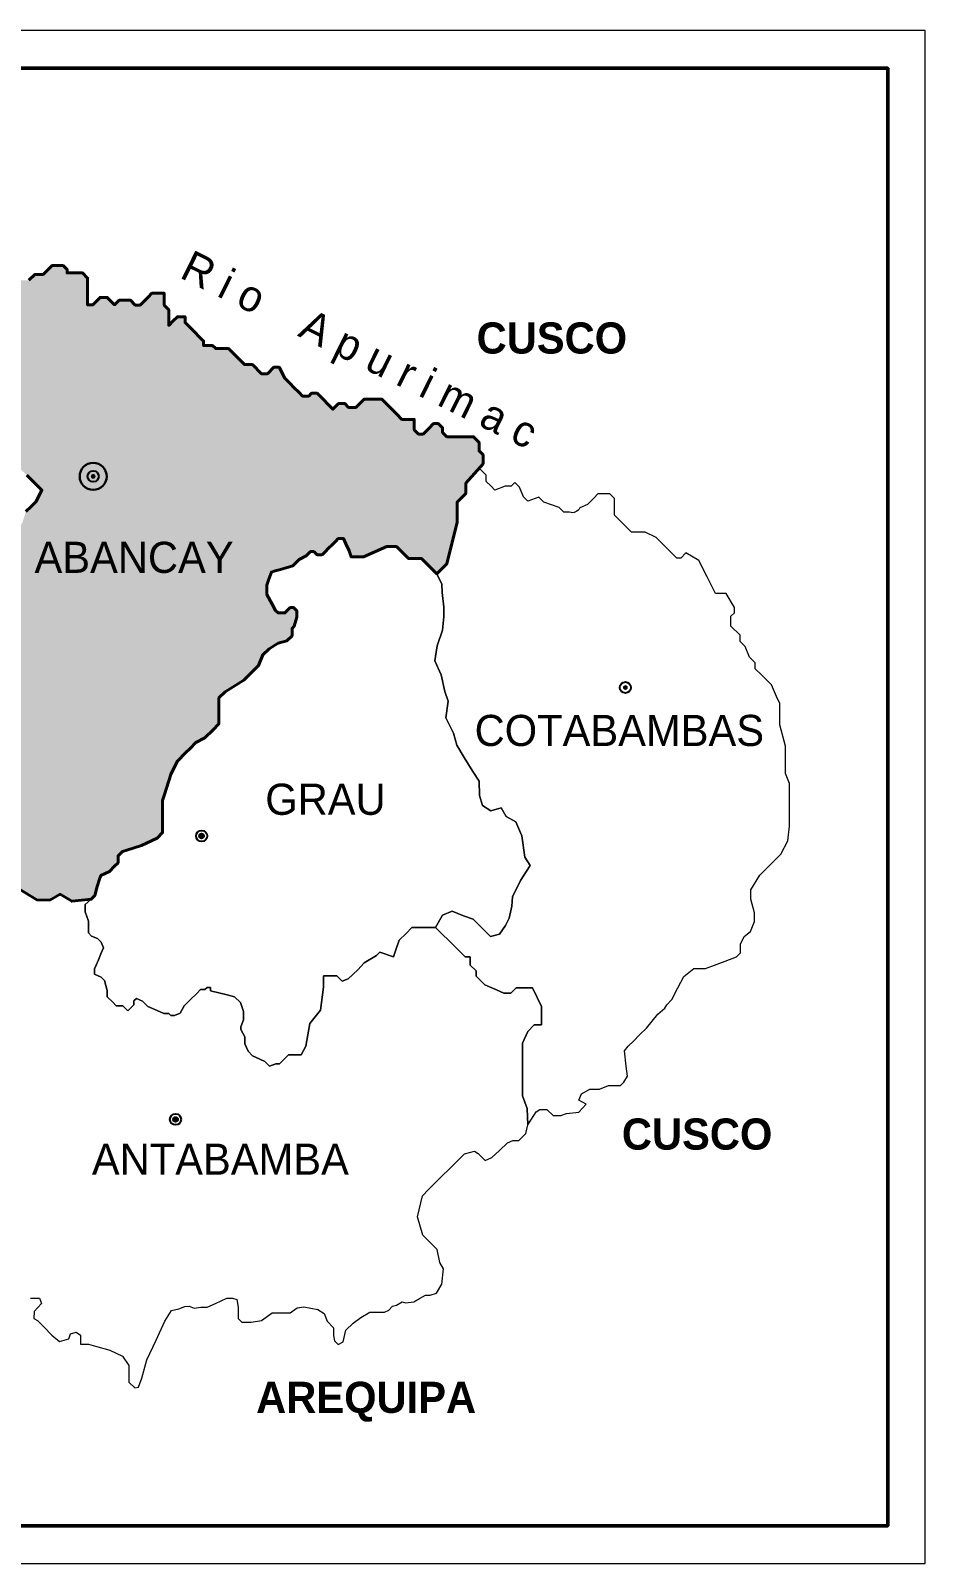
# Model space of a CAD drawing. Header units: metres. Extents: x 729055 to 735546, y 8489029 to 8491869.
# Drawn here: x 734501.67 to 734530.38, y 8489138.14 to 8489187.35 of the extents above; entities that cross this region are included whole.
import ezdxf

# ---------------------------------------------------------------- set-up
doc = ezdxf.new("R2010")
doc.units = ezdxf.units.M
doc.layers.add('05', color=5, linetype='Continuous')
for name, color, linetype, lineweight in [('5', 3, 'Continuous', 40), ('8', 250, 'Continuous', 50), ('Cap Prov', 7, 'Continuous', 20), ('Eléctricas', 30, 'Continuous', 20), ('GRILLAS', 7, 'Continuous', 0), ('MARCOS', 7, 'Continuous', 40), ('Sheet', 7, 'Continuous', 50)]:
    doc.layers.add(name, color=color, linetype=linetype, lineweight=lineweight)
doc.styles.get("Standard").update_dxf_attribs({"font": 'BELL.TTF'})

msp = doc.modelspace()

# ---------------------------------------------------------------- hatches: boundary and pattern name
for points in [[(734503.75, 8489173.035, 1), (734503.597, 8489173.035, 1)], [(734520.828, 8489166.257, 1), (734520.675, 8489166.257, 1)], [(734507.228, 8489161.491, 1), (734507.075, 8489161.491, 1)], [(734506.392, 8489152.39, 1), (734506.24, 8489152.39, 1)]]:
    msp.add_hatch(color=256).paths.add_polyline_path(points)
at = {"layer": '5', "lineweight": 30}
msp.add_hatch(color=256, dxfattribs=at).paths.add_polyline_path([(734504.034, 8489173.035, 1), (734503.313, 8489173.035, 1)])
at = {"layer": 'Eléctricas', "linetype": 'Continuous', "lineweight": 0, "true_color": 0xff0000}
h = msp.add_hatch(dxfattribs=at)
h.set_pattern_fill('DOTS', color=1, scale=0.165786, style=0)
h.set_pattern_definition([(0, (176.4034, 56.19203), (0.13159295927, 0.263185918539), [0, -0.263185918539])])
h.paths.add_polyline_path([(734515.631, 8489172.483), (734515.631, 8489172.817), (734516.186, 8489173.443), (734516.186, 8489173.728), (734516.059, 8489173.855), (734516.059, 8489174.125), (734515.879, 8489174.306), (734515.555, 8489174.306), (734515.31, 8489174.306), (734515.025, 8489174.306), (734514.885, 8489174.446), (734514.885, 8489174.596), (734514.748, 8489174.733), (734514.598, 8489174.733), (734514.442, 8489174.577), (734514.258, 8489174.393), (734514.113, 8489174.393), (734513.979, 8489174.527), (734513.979, 8489174.727), (734513.979, 8489174.866), (734513.801, 8489174.866), (734513.583, 8489174.866), (734513.404, 8489175.045), (734513.226, 8489175.223), (734513.104, 8489175.345), (734512.931, 8489175.518), (734512.641, 8489175.518), (734512.373, 8489175.518), (734512.211, 8489175.357), (734512.105, 8489175.251), (734511.871, 8489175.251), (734511.749, 8489175.373), (734511.548, 8489175.373), (734511.368, 8489175.193), (734511.217, 8489175.344), (734511.05, 8489175.511), (734510.857, 8489175.705), (734510.681, 8489175.705), (734510.589, 8489175.613), (734510.393, 8489175.613), (734510.271, 8489175.735), (734510.115, 8489175.891), (734509.992, 8489176.014), (734509.819, 8489176.187), (734509.641, 8489176.538), (734509.467, 8489176.538), (734509.262, 8489176.333), (734509.074, 8489176.333), (734508.782, 8489176.624), (734508.531, 8489176.624), (734508.018, 8489177.137), (734507.85, 8489177.137), (734507.605, 8489177.137), (734507.505, 8489177.237), (734507.215, 8489177.237), (734507.215, 8489177.382), (734507.064, 8489177.532), (734506.942, 8489177.655), (734506.813, 8489177.783), (734506.624, 8489177.973), (734506.624, 8489178.162), (734506.378, 8489178.162), (734506.245, 8489178.029), (734506.1, 8489177.884), (734506.1, 8489178.106), (734506.1, 8489178.385), (734505.955, 8489178.53), (734505.955, 8489178.708), (734505.955, 8489178.913), (734505.721, 8489178.913), (734505.56, 8489178.913), (734505.437, 8489178.79), (734505.326, 8489178.679), (734505.185, 8489178.538), (734505.026, 8489178.538), (734504.873, 8489178.691), (734504.65, 8489178.691), (734504.511, 8489178.691), (734504.363, 8489178.544), (734504.251, 8489178.655), (734504.126, 8489178.781), (734503.897, 8489178.781), (734503.769, 8489178.652), (734503.658, 8489178.541), (734503.496, 8489178.541), (734503.496, 8489178.686), (734503.496, 8489178.831), (734503.496, 8489178.998), (734503.496, 8489179.187), (734503.496, 8489179.404), (734503.334, 8489179.566), (734503.145, 8489179.566), (734502.835, 8489179.566), (734502.835, 8489179.68), (734502.71, 8489179.806), (734502.493, 8489179.806), (734502.354, 8489179.806), (734502.214, 8489179.667), (734502.07, 8489179.522), (734501.802, 8489179.522), (734501.612, 8489179.332), (734501.356, 8489179.332), (734501.033, 8489179.332), (734500.876, 8489179.332), (734500.876, 8489179.165), (734500.62, 8489179.165), (734500.442, 8489178.987), (734500.442, 8489178.683), (734500.221, 8489178.683), (734500.04, 8489178.502), (734499.878, 8489178.502), (734499.824, 8489178.671), (734499.585, 8489178.841), (734499.326, 8489178.839), (734499.184, 8489178.79), (734499.132, 8489178.63), (734499.165, 8489178.435), (734499.048, 8489178.174), (734498.914, 8489178.141), (734498.768, 8489177.982), (734498.681, 8489177.828), (734498.46, 8489177.671), (734498.245, 8489177.653), (734498.044, 8489177.647), (734497.758, 8489177.654), (734497.497, 8489177.757), (734497.17, 8489177.836), (734497.036, 8489177.97), (734496.976, 8489178.132), (734496.914, 8489178.29), (734496.82, 8489178.425), (734496.688, 8489178.491), (734496.579, 8489178.637), (734496.407, 8489178.622), (734496.327, 8489178.575), (734496.205, 8489178.474), (734496.093, 8489178.332), (734495.935, 8489178.302), (734495.935, 8489178.084), (734495.935, 8489177.924), (734496.098, 8489177.761), (734496.195, 8489177.664), (734496.455, 8489177.564), (734496.665, 8489177.564), (734496.85, 8489177.564), (734497.009, 8489177.404), (734497.118, 8489177.295), (734497.118, 8489177.119), (734497.118, 8489176.935), (734497.232, 8489176.821), (734497.358, 8489176.695), (734497.588, 8489176.465), (734497.748, 8489176.305), (734497.992, 8489176.197), (734498.151, 8489176.197), (734498.353, 8489176.197), (734498.68, 8489176.004), (734498.752, 8489175.932), (734499.05, 8489175.932), (734499.268, 8489175.932), (734499.492, 8489175.708), (734499.629, 8489175.391), (734499.707, 8489175.21), (734499.707, 8489175.056), (734499.822, 8489174.72), (734499.94, 8489174.603), (734500.04, 8489174.502), (734500.162, 8489174.624), (734500.267, 8489174.624), (734500.351, 8489174.624), (734500.462, 8489174.513), (734500.582, 8489174.019), (734500.622, 8489173.853), (734500.821, 8489173.654), (734501.237, 8489173.381), (734501.547, 8489173.071), (734501.908, 8489172.71), (734502.026, 8489172.592), (734501.833, 8489172.224), (734501.669, 8489172.06), (734501.514, 8489171.905), (734501.405, 8489171.561), (734501.203, 8489171.209), (734500.876, 8489171.058), (734500.664, 8489170.96), (734500.003, 8489170.873), (734499.742, 8489170.873), (734499.18, 8489170.63), (734498.339, 8489170.139), (734498.075, 8489169.875), (734497.991, 8489169.791), (734497.659, 8489169.791), (734497.391, 8489169.653), (734497.114, 8489169.51), (734496.759, 8489169.328), (734496.574, 8489169.143), (734496.442, 8489168.847), (734496.442, 8489168.655), (734496.346, 8489168.558), (734496.81, 8489168.094), (734497.259, 8489167.644), (734497.698, 8489167.392), (734498.029, 8489167.187), (734498.472, 8489166.517), (734498.872, 8489166.227), (734499.072, 8489166.365), (734499.35, 8489166.375), (734499.601, 8489166.04), (734499.732, 8489165.408), (734499.732, 8489164.658), (734499.586, 8489164.149), (734500.172, 8489163.479), (734500.122, 8489163.003), (734500.212, 8489162.428), (734500.067, 8489162.05), (734500.022, 8489161.54), (734500.622, 8489160.333), (734500.962, 8489160.191), (734501.288, 8489159.794), (734501.862, 8489159.441), (734502.283, 8489159.434), (734502.613, 8489159.622), (734502.985, 8489159.396), (734503.613, 8489159.46), (734503.728, 8489159.581), (734503.797, 8489159.866), (734503.873, 8489160.101), (734503.923, 8489160.227), (734504.192, 8489160.347), (734504.362, 8489160.517), (734504.474, 8489160.629), (734504.474, 8489160.855), (734504.613, 8489160.994), (734504.755, 8489161.038), (734505.219, 8489161.181), (734505.725, 8489161.424), (734505.903, 8489161.601), (734505.903, 8489161.738), (734505.903, 8489161.922), (734505.903, 8489162.221), (734505.903, 8489162.632), (734505.963, 8489162.821), (734506.168, 8489163.461), (734506.364, 8489163.885), (734506.646, 8489164.167), (734506.783, 8489164.304), (734506.967, 8489164.488), (734507.26, 8489164.644), (734507.509, 8489164.893), (734507.71, 8489165.094), (734507.71, 8489165.353), (734507.71, 8489165.667), (734507.71, 8489165.925), (734507.908, 8489166.123), (734508.51, 8489166.496), (734508.98, 8489166.965), (734509.12, 8489167.302), (734509.321, 8489167.503), (734509.607, 8489167.68), (734509.892, 8489167.757), (734510.054, 8489167.919), (734510.054, 8489168.014), (734510.054, 8489168.154), (734510.126, 8489168.226), (734510.21, 8489168.519), (734510.21, 8489168.719), (734510.105, 8489168.824), (734509.998, 8489168.824), (734509.913, 8489168.738), (734509.826, 8489168.651), (734509.73, 8489168.651), (734509.611, 8489168.651), (734509.527, 8489168.735), (734509.416, 8489168.934), (734509.247, 8489169.239), (734509.247, 8489169.402), (734509.247, 8489169.544), (734509.314, 8489169.736), (734509.393, 8489169.963), (734509.513, 8489169.999), (734509.682, 8489170.049), (734510.082, 8489170.168), (734510.15, 8489170.237), (734510.283, 8489170.37), (734510.511, 8489170.482), (734510.651, 8489170.622), (734510.753, 8489170.622), (734510.856, 8489170.519), (734511.019, 8489170.519), (734511.115, 8489170.615), (734511.227, 8489170.727), (734511.343, 8489170.843), (734511.449, 8489170.949), (734511.538, 8489171.038), (734511.711, 8489171.038), (734511.783, 8489170.874), (734511.885, 8489170.642), (734511.954, 8489170.449), (734512.344, 8489170.449), (734513.096, 8489170.783), (734513.403, 8489170.783), (734513.793, 8489170.394), (734514.211, 8489170.394), (734514.434, 8489170.171), (734514.697, 8489169.908), (734515.017, 8489170.228), (734515.352, 8489171.564), (734515.352, 8489172.205)])

# ---------------------------------------------------------------- linework, layer by layer
for centre, radius in [((734503.674, 8489173.035), 0.178), ((734520.752, 8489166.257), 0.178), ((734507.152, 8489161.491), 0.178), ((734507.152, 8489161.491), 0.0762), ((734506.316, 8489152.39), 0.178), ((734506.316, 8489152.39), 0.0762)]:
    msp.add_circle(centre, radius)
at = {"layer": '5', "lineweight": 30}
msp.add_circle((734503.674, 8489173.035), 0.434, dxfattribs=at)
at = {"layer": 'Cap Prov', "color": 0, "lineweight": 40}
for p, q in [((734514.707, 8489167.593), (734514.707, 8489167.593)), ((734516.429, 8489162.295), (734516.429, 8489162.295)), ((734515.061, 8489158.152), (734515.061, 8489158.152)), ((734516.426, 8489158.262), (734516.426, 8489158.262))]:
    msp.add_line(p, q, dxfattribs=at)
at = {"layer": 'Cap Prov', "lineweight": 40}
for points in [[(734501.288, 8489159.794), (734501.862, 8489159.441), (734502.283, 8489159.434), (734502.613, 8489159.622), (734502.985, 8489159.396), (734503.613, 8489159.46), (734503.728, 8489159.581), (734503.797, 8489159.866), (734503.873, 8489160.101), (734503.923, 8489160.227), (734504.192, 8489160.347), (734504.362, 8489160.517), (734504.474, 8489160.629), (734504.474, 8489160.855), (734504.613, 8489160.994), (734504.755, 8489161.038), (734505.219, 8489161.181), (734505.725, 8489161.424), (734505.903, 8489161.601), (734505.903, 8489161.738), (734505.903, 8489161.922), (734505.903, 8489162.221), (734505.903, 8489162.632), (734505.963, 8489162.821), (734506.168, 8489163.461), (734506.364, 8489163.885), (734506.646, 8489164.167), (734506.783, 8489164.304), (734506.967, 8489164.488), (734507.26, 8489164.644), (734507.509, 8489164.893), (734507.71, 8489165.094), (734507.71, 8489165.353), (734507.71, 8489165.667), (734507.71, 8489165.925), (734507.908, 8489166.123), (734508.51, 8489166.496), (734508.98, 8489166.965), (734509.12, 8489167.302), (734509.321, 8489167.503), (734509.607, 8489167.68), (734509.892, 8489167.757), (734510.054, 8489167.919), (734510.054, 8489168.014), (734510.054, 8489168.154), (734510.126, 8489168.226), (734510.21, 8489168.519), (734510.21, 8489168.719), (734510.105, 8489168.824), (734509.998, 8489168.824), (734509.913, 8489168.738), (734509.826, 8489168.651), (734509.73, 8489168.651), (734509.611, 8489168.651), (734509.527, 8489168.735), (734509.416, 8489168.934), (734509.247, 8489169.239), (734509.247, 8489169.402), (734509.247, 8489169.544), (734509.314, 8489169.736), (734509.393, 8489169.963), (734509.513, 8489169.999), (734509.682, 8489170.049), (734510.082, 8489170.168), (734510.15, 8489170.237), (734510.283, 8489170.37), (734510.511, 8489170.482), (734510.651, 8489170.622), (734510.753, 8489170.622), (734510.856, 8489170.519), (734511.019, 8489170.519), (734511.115, 8489170.615), (734511.227, 8489170.727), (734511.343, 8489170.843), (734511.449, 8489170.949), (734511.538, 8489171.038), (734511.711, 8489171.038), (734511.783, 8489170.874), (734511.885, 8489170.642), (734511.954, 8489170.449), (734512.344, 8489170.449), (734513.096, 8489170.783), (734513.403, 8489170.783), (734513.793, 8489170.394), (734514.211, 8489170.394), (734514.434, 8489170.171), (734514.697, 8489169.908), (734515.017, 8489170.228), (734515.352, 8489171.564), (734515.352, 8489172.205), (734515.631, 8489172.483), (734515.631, 8489172.817), (734516.186, 8489173.443), (734516.186, 8489173.728), (734516.059, 8489173.855), (734516.059, 8489174.125), (734515.879, 8489174.306), (734515.555, 8489174.306), (734515.31, 8489174.306), (734515.025, 8489174.306), (734514.885, 8489174.446), (734514.885, 8489174.596), (734514.748, 8489174.733), (734514.598, 8489174.733), (734514.442, 8489174.577), (734514.258, 8489174.393), (734514.113, 8489174.393), (734513.979, 8489174.527), (734513.979, 8489174.727), (734513.979, 8489174.866), (734513.801, 8489174.866), (734513.583, 8489174.866), (734513.404, 8489175.045), (734513.226, 8489175.223), (734513.104, 8489175.345), (734512.931, 8489175.518), (734512.641, 8489175.518), (734512.373, 8489175.518), (734512.211, 8489175.357), (734512.105, 8489175.251), (734511.871, 8489175.251), (734511.749, 8489175.373), (734511.548, 8489175.373), (734511.368, 8489175.193), (734511.217, 8489175.344), (734511.05, 8489175.511), (734510.857, 8489175.705), (734510.681, 8489175.705), (734510.589, 8489175.613), (734510.393, 8489175.613), (734510.271, 8489175.735), (734510.115, 8489175.891), (734509.992, 8489176.014), (734509.819, 8489176.187), (734509.641, 8489176.538), (734509.467, 8489176.538), (734509.262, 8489176.333), (734509.074, 8489176.333), (734508.782, 8489176.624), (734508.531, 8489176.624), (734508.018, 8489177.137), (734507.85, 8489177.137), (734507.605, 8489177.137), (734507.505, 8489177.237), (734507.215, 8489177.237), (734507.215, 8489177.382), (734507.064, 8489177.532), (734506.942, 8489177.655), (734506.813, 8489177.783), (734506.624, 8489177.973), (734506.624, 8489178.162), (734506.378, 8489178.162), (734506.245, 8489178.029), (734506.1, 8489177.884), (734506.1, 8489178.106), (734506.1, 8489178.385), (734505.955, 8489178.53), (734505.955, 8489178.708), (734505.955, 8489178.913), (734505.721, 8489178.913), (734505.56, 8489178.913), (734505.437, 8489178.79), (734505.326, 8489178.679), (734505.185, 8489178.538), (734505.026, 8489178.538), (734504.873, 8489178.691), (734504.65, 8489178.691), (734504.511, 8489178.691), (734504.363, 8489178.544), (734504.251, 8489178.655), (734504.126, 8489178.781), (734503.897, 8489178.781), (734503.769, 8489178.652), (734503.658, 8489178.541), (734503.496, 8489178.541), (734503.496, 8489178.686), (734503.496, 8489178.831), (734503.496, 8489178.998), (734503.496, 8489179.187), (734503.496, 8489179.404), (734503.334, 8489179.566), (734503.145, 8489179.566), (734502.835, 8489179.566), (734502.835, 8489179.68), (734502.71, 8489179.806), (734502.493, 8489179.806), (734502.354, 8489179.806), (734502.214, 8489179.667), (734502.07, 8489179.522), (734501.802, 8489179.522), (734501.612, 8489179.332)], [(734501.547, 8489173.071), (734501.908, 8489172.71), (734502.026, 8489172.592), (734501.833, 8489172.224), (734501.669, 8489172.06), (734501.514, 8489171.905)]]:
    msp.add_lwpolyline(points, dxfattribs=at)
at = {"layer": 'Cap Prov'}
for points in [[(734501.514, 8489171.905), (734501.669, 8489172.06), (734501.833, 8489172.224), (734502.026, 8489172.592), (734501.908, 8489172.71), (734501.547, 8489173.071)], [(734501.663, 8489146.648), (734501.953, 8489146.648), (734502.019, 8489146.481), (734501.782, 8489146.225), (734501.764, 8489146), (734501.884, 8489145.933), (734502.09, 8489145.727), (734502.352, 8489145.465), (734502.589, 8489145.263), (734502.889, 8489145.342), (734502.946, 8489145.511), (734503.13, 8489145.557), (734503.269, 8489145.468), (734503.269, 8489145.178), (734503.521, 8489145.178), (734503.749, 8489145.111), (734504.206, 8489144.977), (734504.618, 8489144.788), (734504.821, 8489144.487), (734504.818, 8489143.958), (734505.015, 8489143.77), (734505.132, 8489143.796), (734505.233, 8489144.083), (734505.4, 8489144.67), (734505.691, 8489145.307), (734505.968, 8489145.913), (734506.191, 8489146.26), (734506.419, 8489146.304), (734506.619, 8489146.382), (734506.757, 8489146.395), (734506.909, 8489146.335), (734507.133, 8489146.358), (734507.334, 8489146.358), (734507.601, 8489146.482), (734507.958, 8489146.65), (734508.147, 8489146.65), (734508.287, 8489146.611), (734508.326, 8489146.36), (734508.326, 8489146.003), (734508.448, 8489145.881), (734508.741, 8489145.881), (734509.073, 8489145.933), (734509.419, 8489146.177), (734509.992, 8489146.177), (734510.216, 8489146.346), (734510.433, 8489146.373), (734510.662, 8489146.334), (734510.88, 8489146.293), (734511.086, 8489146.159), (734511.178, 8489145.912), (734511.387, 8489145.703), (734511.387, 8489145.458), (734511.416, 8489145.281), (734511.535, 8489145.165), (734511.695, 8489145.246), (734511.777, 8489145.619), (734512.012, 8489145.853), (734512.265, 8489146.034), (734512.552, 8489146.202), (734513.023, 8489146.202), (734513.159, 8489146.266), (734513.277, 8489146.39), (734513.404, 8489146.423), (734513.586, 8489146.531), (734513.692, 8489146.499), (734513.966, 8489146.538), (734514.149, 8489146.644), (734514.339, 8489146.752), (734514.49, 8489146.746), (734514.687, 8489146.815), (734514.859, 8489147.101), (734514.91, 8489147.594), (734514.793, 8489147.792), (734514.712, 8489148.209), (734514.249, 8489148.672), (734514.085, 8489149.262), (734514.239, 8489149.941), (734514.439, 8489150.142), (734514.746, 8489150.448), (734515.22, 8489150.922), (734515.587, 8489151.29), (734515.915, 8489151.368), (734516.032, 8489151.3), (734516.256, 8489151.075), (734516.468, 8489151.165), (734516.717, 8489151.396), (734516.968, 8489151.642), (734517.141, 8489151.715), (734517.334, 8489151.715), (734517.423, 8489151.804), (734517.559, 8489151.941), (734517.616, 8489152.213), (734517.601, 8489152.74), (734517.449, 8489153.145), (734517.449, 8489153.551), (734517.449, 8489153.804), (734517.449, 8489154.209), (734517.449, 8489154.842), (734517.62, 8489155.215), (734517.829, 8489155.424), (734518.057, 8489155.424), (734518.057, 8489155.576), (734518.057, 8489156.019), (734517.766, 8489156.614), (734517.525, 8489156.614), (734517.247, 8489156.614), (734517.081, 8489156.449), (734516.848, 8489156.449), (734516.613, 8489156.551), (734516.242, 8489156.712), (734515.96, 8489156.994), (734515.96, 8489157.165), (734515.776, 8489157.348), (734515.776, 8489157.608), (734515.605, 8489157.608), (734515.479, 8489157.734), (734515.339, 8489157.874), (734515.061, 8489158.152), (734514.896, 8489158.317), (734514.663, 8489158.55), (734514.448, 8489158.55), (734514.144, 8489158.55), (734513.902, 8489158.55), (734513.712, 8489158.36), (734513.494, 8489158.141), (734513.386, 8489157.835), (734513.307, 8489157.612), (734512.876, 8489157.764), (734512.762, 8489157.65), (734512.371, 8489157.421), (734512.162, 8489157.191), (734511.857, 8489156.908), (734511.659, 8489156.827), (734511.49, 8489156.996), (734511.06, 8489156.996), (734511.06, 8489156.639), (734510.973, 8489155.902), (734510.63, 8489155.472), (734510.498, 8489154.743), (734510.348, 8489154.461), (734510.191, 8489154.461), (734509.938, 8489154.461), (734509.864, 8489154.386), (734509.778, 8489154.301), (734509.652, 8489154.175), (734509.536, 8489154.175), (734509.333, 8489154.101), (734509.182, 8489154.252), (734509.025, 8489154.324), (734508.783, 8489154.437), (734508.643, 8489154.577), (734508.54, 8489154.822), (734508.54, 8489155.04), (734508.411, 8489155.278), (734508.411, 8489155.36), (734508.493, 8489155.592), (734508.493, 8489155.858), (734508.398, 8489156.142), (734508.209, 8489156.331), (734507.968, 8489156.389), (734507.749, 8489156.441), (734507.435, 8489156.516), (734507.435, 8489156.628), (734507.329, 8489156.628), (734507.258, 8489156.557), (734507.114, 8489156.557), (734506.995, 8489156.438), (734506.804, 8489156.247), (734506.589, 8489156.032), (734506.46, 8489155.8), (734506.282, 8489155.726), (734506.167, 8489155.726), (734506.098, 8489155.794), (734505.937, 8489155.794), (734505.723, 8489155.889), (734505.43, 8489156.018), (734505.259, 8489156.189), (734505.06, 8489156.272), (734504.983, 8489156.195), (734504.983, 8489156.07), (734504.908, 8489155.995), (734504.789, 8489155.875), (734504.721, 8489155.943), (734504.625, 8489156.039), (734504.414, 8489156.039), (734504.301, 8489156.151), (734504.127, 8489156.325), (734504.127, 8489156.529), (734504.042, 8489156.846), (734503.929, 8489156.959), (734503.716, 8489157.054), (734503.716, 8489157.227), (734503.765, 8489157.341), (734503.839, 8489157.514), (734503.923, 8489157.708), (734504.005, 8489157.899), (734503.926, 8489158.086), (734503.814, 8489158.199), (734503.623, 8489158.274), (734503.521, 8489158.376), (734503.521, 8489158.546), (734503.521, 8489158.755), (734503.421, 8489159.055), (734503.421, 8489159.291), (734503.603, 8489159.449), (734503.613, 8489159.46), (734502.985, 8489159.396), (734502.613, 8489159.622), (734502.283, 8489159.434), (734501.862, 8489159.441), (734501.288, 8489159.794)]]:
    msp.add_lwpolyline(points, dxfattribs=at)
msp.add_lwpolyline([(734525.118, 8489166.659), (734524.921, 8489166.856), (734524.921, 8489167.051), (734524.737, 8489167.235), (734524.59, 8489167.579), (734524.432, 8489167.737), (734524.432, 8489167.933), (734524.139, 8489168.225), (734524.139, 8489168.543), (734524.256, 8489168.66), (734524.256, 8489168.827), (734523.989, 8489169.279), (734523.645, 8489169.279), (734523.507, 8489169.55), (734523.375, 8489169.807), (734523.108, 8489170.331), (734522.695, 8489170.576), (734522.528, 8489170.409), (734522.405, 8489170.409), (734522.21, 8489170.604), (734521.931, 8489170.882), (734521.736, 8489171.077), (734521.39, 8489171.245), (734521.212, 8489171.245), (734520.945, 8489171.245), (734520.767, 8489171.424), (734520.594, 8489171.596), (734520.4, 8489171.79), (734520.4, 8489172.017), (734520.4, 8489172.323), (734520.25, 8489172.472), (734520.061, 8489172.472), (734519.872, 8489172.472), (734519.738, 8489172.339), (734519.532, 8489172.132), (734519.291, 8489172.028, -0.372899), (734518.957, 8489171.883), (734518.778, 8489171.883), (734518.622, 8489172.039), (734518.137, 8489172.212), (734517.975, 8489172.373), (734517.624, 8489172.245), (734517.485, 8489172.384), (734517.356, 8489172.691), (734517.206, 8489172.841), (734517.083, 8489172.719), (734516.893, 8489172.719), (734516.567, 8489172.597), (734516.43, 8489172.734), (734516.289, 8489172.875), (734516.289, 8489173.073), (734516.061, 8489173.301), (734515.631, 8489172.817), (734515.631, 8489172.483), (734515.352, 8489172.205), (734515.352, 8489171.564), (734515.017, 8489170.228), (734514.697, 8489169.908), (734514.857, 8489169.575), (734514.876, 8489169.311), (734514.924, 8489168.837), (734514.93, 8489168.526), (734514.882, 8489168.095), (734514.707, 8489167.593), (734514.641, 8489167.119), (734514.844, 8489166.664), (734514.963, 8489166.127), (734515.062, 8489165.816), (734514.99, 8489165.283), (734515.236, 8489164.79), (734515.341, 8489164.405), (734515.577, 8489164.01), (734515.855, 8489163.557), (734516.059, 8489163.246), (734516.071, 8489162.794), (734516.166, 8489162.468), (734516.429, 8489162.295), (734516.767, 8489162.397), (734516.93, 8489162.121), (734517.234, 8489161.943), (734517.434, 8489161.491), (734517.526, 8489160.81), (734517.701, 8489160.543), (734517.386, 8489160.057), (734517.129, 8489159.533), (734517.111, 8489159.232), (734517.027, 8489158.854), (734516.901, 8489158.614), (734516.708, 8489158.34), (734516.426, 8489158.262), (734515.863, 8489158.825), (734515.553, 8489158.93), (734515.196, 8489159.077), (734514.879, 8489158.949), (734514.661, 8489158.551), (734514.896, 8489158.317), (734515.061, 8489158.152), (734515.339, 8489157.874), (734515.479, 8489157.734), (734515.605, 8489157.608), (734515.776, 8489157.608), (734515.776, 8489157.348), (734515.96, 8489157.165), (734515.96, 8489156.994), (734516.242, 8489156.712), (734516.613, 8489156.551), (734516.848, 8489156.449), (734517.081, 8489156.449), (734517.247, 8489156.614), (734517.525, 8489156.614), (734517.766, 8489156.614), (734518.057, 8489156.019), (734518.057, 8489155.576), (734518.057, 8489155.424), (734517.829, 8489155.424), (734517.62, 8489155.215), (734517.449, 8489154.842), (734517.449, 8489154.209), (734517.449, 8489153.804), (734517.449, 8489153.551), (734517.449, 8489153.145), (734517.601, 8489152.74), (734517.616, 8489152.213), (734517.81, 8489152.52), (734517.889, 8489152.633), (734518.011, 8489152.712), (734518.236, 8489152.712), (734518.435, 8489152.513), (734518.682, 8489152.513), (734518.858, 8489152.576), (734519.253, 8489152.621), (734519.495, 8489152.882), (734519.26, 8489153.01), (734519.343, 8489153.211), (734519.606, 8489153.367), (734519.918, 8489153.367), (734520.208, 8489153.483), (734520.593, 8489153.483), (734520.7, 8489153.59), (734520.818, 8489153.779), (734520.781, 8489154.099), (734520.726, 8489154.589), (734520.839, 8489154.739), (734521.007, 8489154.906), (734521.202, 8489155.101), (734521.425, 8489155.324), (734521.789, 8489155.775), (734522.015, 8489155.959), (734522.083, 8489156.068), (734522.239, 8489156.241), (734522.439, 8489156.617), (734522.628, 8489156.974), (734522.952, 8489157.237), (734523.322, 8489157.237), (734523.608, 8489157.344), (734523.956, 8489157.474), (734524.313, 8489157.608), (734524.447, 8489157.742), (734524.447, 8489158.02), (734524.567, 8489158.265), (734524.77, 8489158.421), (734524.893, 8489158.744), (734524.893, 8489159.019), (734524.781, 8489159.465), (734524.781, 8489159.765), (734525.071, 8489160.233), (734525.745, 8489160.907), (734525.962, 8489161.337), (734526.019, 8489161.804), (734526.019, 8489162.172), (734526.019, 8489162.473), (734526.019, 8489162.851), (734526.019, 8489163.175), (734525.885, 8489163.492), (734525.885, 8489163.737), (734525.885, 8489164.015), (734525.885, 8489164.372), (734525.705, 8489165.063), (734525.705, 8489165.464), (734525.705, 8489165.747), (734525.606, 8489165.965), (734525.436, 8489166.341)], format="xyb", close=True, dxfattribs=at)
at = {"layer": 'GRILLAS'}
msp.add_lwpolyline([(734517.701, 8489160.543), (734517.526, 8489160.81), (734517.434, 8489161.491), (734517.235, 8489161.942), (734516.931, 8489162.12), (734516.768, 8489162.395), (734516.431, 8489162.294), (734516.166, 8489162.468), (734516.071, 8489162.794), (734516.059, 8489163.246), (734515.855, 8489163.557), (734515.577, 8489164.01), (734515.341, 8489164.405), (734515.236, 8489164.79), (734514.99, 8489165.283), (734515.062, 8489165.816), (734514.963, 8489166.127), (734514.844, 8489166.664), (734514.641, 8489167.119), (734514.707, 8489167.593), (734514.882, 8489168.095), (734514.93, 8489168.526), (734514.924, 8489168.837), (734514.876, 8489169.311), (734514.857, 8489169.575), (734514.697, 8489169.908), (734514.434, 8489170.171), (734514.211, 8489170.394), (734513.793, 8489170.394), (734513.403, 8489170.783), (734513.096, 8489170.783), (734512.344, 8489170.449), (734511.954, 8489170.449), (734511.885, 8489170.642), (734511.783, 8489170.874), (734511.711, 8489171.038), (734511.538, 8489171.038), (734511.449, 8489170.949), (734511.343, 8489170.843), (734511.227, 8489170.727), (734511.115, 8489170.615), (734511.019, 8489170.519), (734510.856, 8489170.519), (734510.753, 8489170.622), (734510.651, 8489170.622), (734510.511, 8489170.482), (734510.283, 8489170.37), (734510.15, 8489170.237), (734510.082, 8489170.168), (734509.682, 8489170.049), (734509.513, 8489169.999), (734509.393, 8489169.963), (734509.314, 8489169.736), (734509.247, 8489169.544), (734509.247, 8489169.402), (734509.247, 8489169.239), (734509.416, 8489168.934), (734509.527, 8489168.735), (734509.611, 8489168.651), (734509.73, 8489168.651), (734509.826, 8489168.651), (734509.913, 8489168.738), (734509.998, 8489168.824), (734510.105, 8489168.824), (734510.21, 8489168.719), (734510.21, 8489168.519), (734510.126, 8489168.226), (734510.054, 8489168.154), (734510.054, 8489168.014), (734510.054, 8489167.919), (734509.892, 8489167.757), (734509.607, 8489167.68), (734509.321, 8489167.503), (734509.12, 8489167.302), (734508.98, 8489166.965), (734508.51, 8489166.496), (734507.908, 8489166.123), (734507.71, 8489165.925), (734507.71, 8489165.667), (734507.71, 8489165.353), (734507.71, 8489165.094), (734507.509, 8489164.893), (734507.26, 8489164.644), (734506.967, 8489164.488), (734506.783, 8489164.304), (734506.646, 8489164.167), (734506.364, 8489163.885), (734506.168, 8489163.461), (734505.963, 8489162.821), (734505.903, 8489162.632), (734505.903, 8489162.221), (734505.903, 8489161.922), (734505.903, 8489161.738), (734505.903, 8489161.601), (734505.725, 8489161.424), (734505.219, 8489161.181), (734504.755, 8489161.038), (734504.613, 8489160.994), (734504.474, 8489160.855), (734504.474, 8489160.629), (734504.362, 8489160.517), (734504.192, 8489160.347), (734503.923, 8489160.227), (734503.873, 8489160.101), (734503.797, 8489159.866), (734503.728, 8489159.581), (734503.603, 8489159.449), (734503.421, 8489159.291), (734503.421, 8489159.055), (734503.521, 8489158.755), (734503.521, 8489158.546), (734503.521, 8489158.376), (734503.623, 8489158.274), (734503.814, 8489158.199), (734503.926, 8489158.086), (734504.005, 8489157.899), (734503.923, 8489157.708), (734503.839, 8489157.514), (734503.765, 8489157.341), (734503.716, 8489157.227), (734503.716, 8489157.054), (734503.929, 8489156.959), (734504.042, 8489156.846), (734504.127, 8489156.529), (734504.127, 8489156.325), (734504.301, 8489156.151), (734504.414, 8489156.039), (734504.625, 8489156.039), (734504.721, 8489155.943), (734504.789, 8489155.875), (734504.908, 8489155.995), (734504.983, 8489156.07), (734504.983, 8489156.195), (734505.06, 8489156.272), (734505.259, 8489156.189), (734505.43, 8489156.018), (734505.723, 8489155.889), (734505.937, 8489155.794), (734506.098, 8489155.794), (734506.167, 8489155.726), (734506.282, 8489155.726), (734506.46, 8489155.8), (734506.589, 8489156.032), (734506.804, 8489156.247), (734506.995, 8489156.438), (734507.114, 8489156.557), (734507.258, 8489156.557), (734507.329, 8489156.628), (734507.435, 8489156.628), (734507.435, 8489156.516), (734507.749, 8489156.441), (734507.968, 8489156.389), (734508.209, 8489156.331), (734508.398, 8489156.142), (734508.493, 8489155.858), (734508.493, 8489155.592), (734508.411, 8489155.36), (734508.411, 8489155.278), (734508.54, 8489155.04), (734508.54, 8489154.822), (734508.643, 8489154.577), (734508.783, 8489154.437), (734509.025, 8489154.324), (734509.182, 8489154.252), (734509.333, 8489154.101), (734509.536, 8489154.175), (734509.652, 8489154.175), (734509.778, 8489154.301), (734509.864, 8489154.386), (734509.938, 8489154.461), (734510.191, 8489154.461), (734510.348, 8489154.461), (734510.498, 8489154.743), (734510.63, 8489155.472), (734510.973, 8489155.902), (734511.06, 8489156.639), (734511.06, 8489156.996), (734511.49, 8489156.996), (734511.659, 8489156.827), (734511.857, 8489156.908), (734512.162, 8489157.191), (734512.371, 8489157.421), (734512.762, 8489157.65), (734512.876, 8489157.764), (734513.307, 8489157.612), (734513.386, 8489157.835), (734513.494, 8489158.141), (734513.712, 8489158.36), (734513.902, 8489158.55), (734514.144, 8489158.55), (734514.448, 8489158.55), (734514.66, 8489158.55), (734514.879, 8489158.949), (734515.196, 8489159.077), (734515.553, 8489158.93), (734515.863, 8489158.825), (734515.865, 8489158.823), (734516.426, 8489158.262), (734516.708, 8489158.34), (734516.901, 8489158.614), (734517.027, 8489158.854), (734517.111, 8489159.232), (734517.129, 8489159.533), (734517.386, 8489160.057)], close=True, dxfattribs=at)
at = {"layer": 'MARCOS', "color": 255, "linetype": 'Continuous', "lineweight": 0}
msp.add_lwpolyline([(734469.529, 8489138.138), (734530.376, 8489138.138), (734530.376, 8489187.346), (734469.529, 8489187.346)], close=True, dxfattribs=at)
at = {"layer": 'Sheet', "color": 7, "linetype": 'Continuous'}
msp.add_lwpolyline([(734470.734, 8489139.344), (734529.171, 8489139.344), (734529.171, 8489186.141), (734470.734, 8489186.141), (734470.734, 8489139.344)], dxfattribs=at)

# ---------------------------------------------------------------- texts
at = {"layer": '05', "color": 7}
msp.add_text(' R i o    A p u r i m a c', height=1, rotation=333.6847, dxfattribs=at).set_placement((734506.077, 8489179.597))
for s, p in [('ABANCAY', (734501.79, 8489169.937)), ('COTABAMBAS', (734515.914, 8489164.379)), ('GRAU', (734509.196, 8489162.17)), ('ANTABAMBA', (734503.631, 8489150.613))]:
    msp.add_text(s, height=1, dxfattribs=at).set_placement(p)
at = {"layer": '8', "color": 7, "char_height": 1, "attachment_point": 1}
for s, insert in [('{\\fBankGothic Md BT|b1|i0|c0|p34;CUSCO}', (734515.978, 8489177.979)), ('{\\fBankGothic Md BT|b1|i0|c0|p34;CUSCO}', (734520.639, 8489152.421)), ('{\\fBankGothic Md BT|b1|i0|c0|p34;AREQUIPA}', (734508.904, 8489143.968))]:
    msp.add_mtext(s, dxfattribs=dict(at, insert=insert))

doc.saveas('drawing.dxf')
